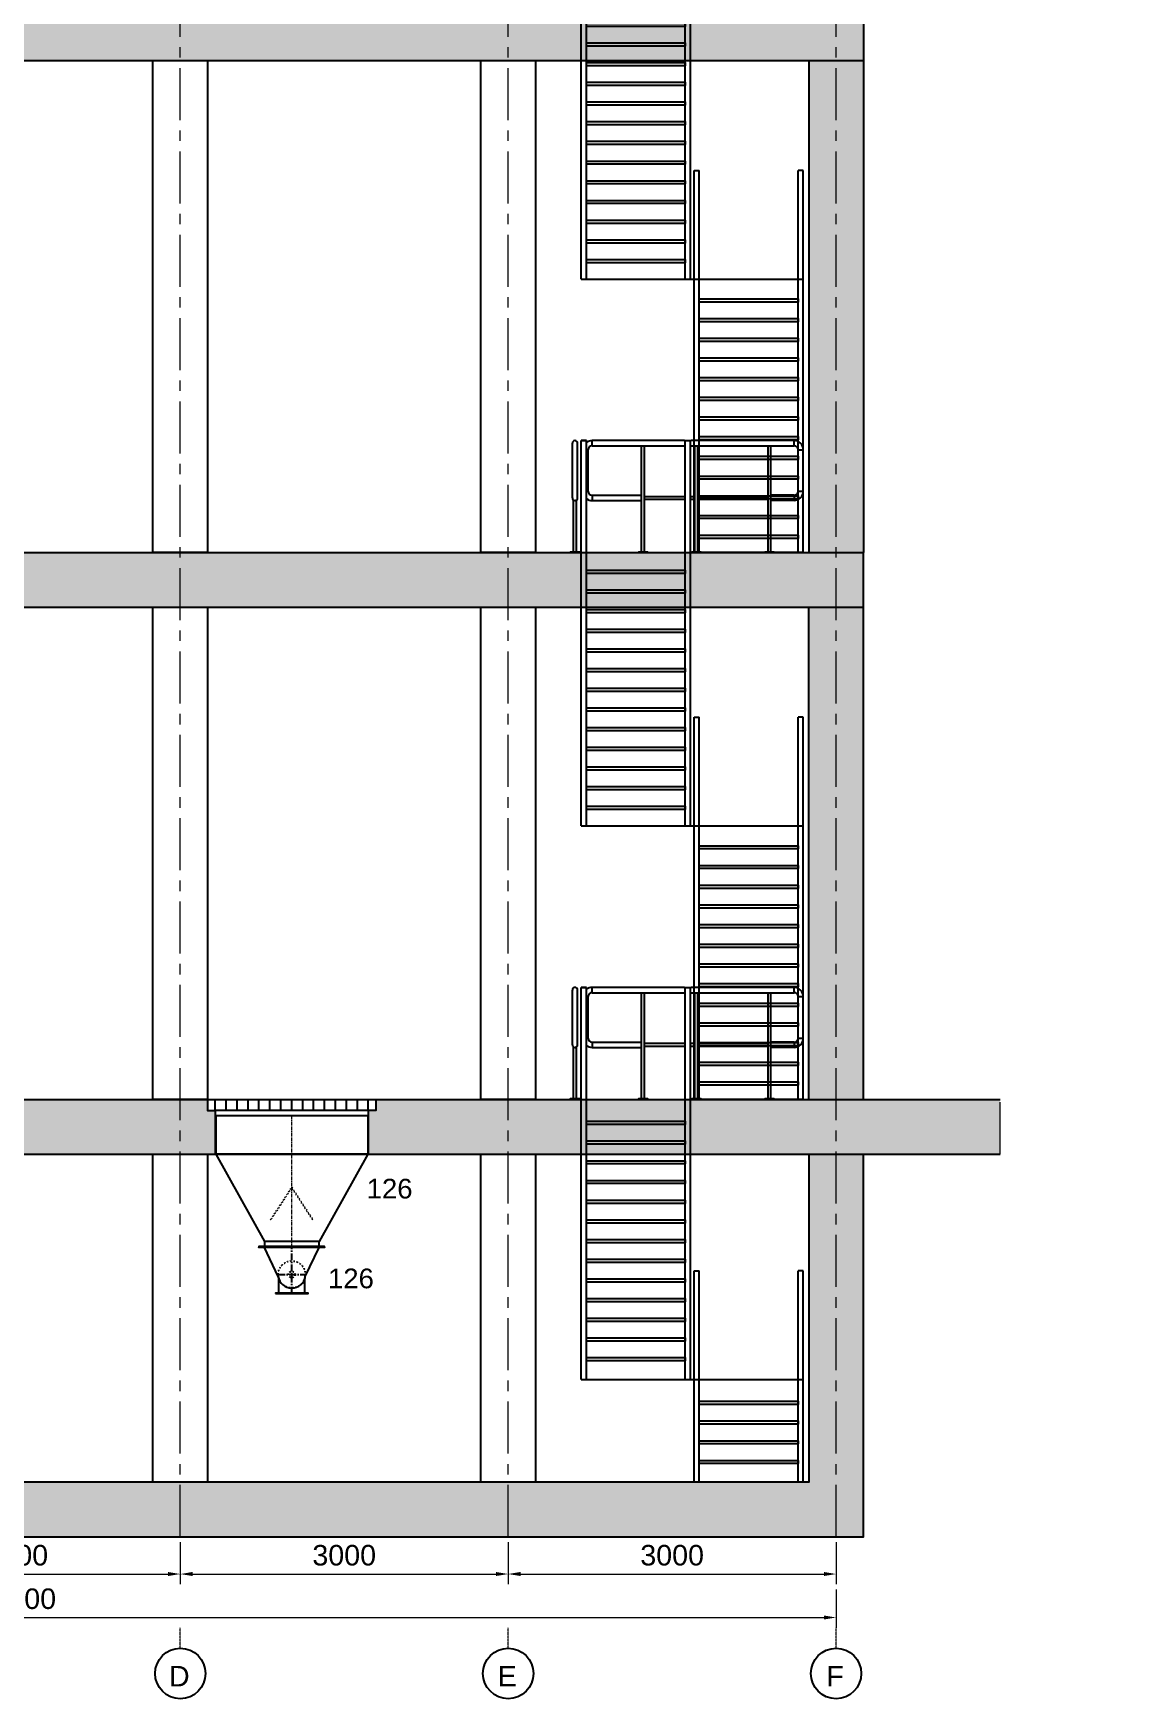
# Model space of a CAD drawing. Header units: millimetres. Extents: x 3220 to 226993, y 817 to 176024.
# Drawn here: x 103159 to 113254, y 72063 to 87290 of the extents above; entities that cross this region are included whole.
import ezdxf

# ---------------------------------------------------------------- set-up
doc = ezdxf.new("R2010")
doc.units = ezdxf.units.MM
for name, pattern in [('ACAD_ISO03W100', [30, 12, -18]), ('AXES', [50.8, 31.75, -6.35, 6.35, -6.35]), ('CENTER', [10.16, 6.35, -1.27, 1.27, -1.27])]:
    doc.linetypes.add(name, pattern=pattern)
doc.layers.add('Axe', color=1, linetype='AXES', lineweight=9)
doc.layers.add('Cache', color=3, linetype='ACAD_ISO03W100', lineweight=13)
doc.layers.add('Repère', color=76, linetype='Continuous')
doc.styles.add('ARIAL_BOLD', font='arial.ttf')
doc.styles.get("Standard").update_dxf_attribs({"font": 'arial.ttf'})
doc.dimstyles.new('ECHE 75', dxfattribs={"dimscale": 75, "dimtxt": 2.5, "dimasz": 1.5, "dimexe": 1.25, "dimexo": 0.625, "dimgap": 1, "dimtad": 1, "dimdec": 0, "dimtxsty": 'ARIAL_BOLD', "dimcen": 2.5, "dimclrd": 4, "dimclre": 4, "dimclrt": 6, "dimadec": 0, "dimazin": 0, "dimtfac": 1, "dimtdec": 0, "dimtmove": 0, "dimatfit": 3, "dimfxl": 1, "dimlwd": 13, "dimlwe": 13, "dimarcsym": 0})

# ---------------------------------------------------------------- blocks, each defined once
blk = doc.blocks.new('*D547')
at = {"color": 4, "lineweight": 13, "transparency": 16777216}
for p, q in [((101504, 73495), (101504, 73110)), ((104504, 73495), (104504, 73110)), ((101617, 73203), (104392, 73203))]:
    blk.add_line(p, q, dxfattribs=at)
at = {"color": 4, "transparency": 16777216}
for points in [[(101617, 73222), (101617, 73185), (101504, 73203)], [(104392, 73222), (104392, 73185), (104504, 73203)]]:
    blk.add_solid(points, dxfattribs=at)
at = {"layer": 'Defpoints', "color": 0, "transparency": 16777216}
for p in [(101504, 73542), (104504, 73542), (104504, 73203)]:
    blk.add_point(p, dxfattribs=at)
at = {"color": 6, "transparency": 16777216, "insert": (103004, 73374), "char_height": 187.5, "attachment_point": 5, "style": 'ARIAL_BOLD'}
blk.add_mtext('3000', dxfattribs=at)
blk = doc.blocks.new('*D548')
at = {"color": 4, "lineweight": 13, "transparency": 16777216}
for p, q in [((104504, 73495), (104504, 73110)), ((107504, 73495), (107504, 73110)), ((104617, 73203), (107392, 73203))]:
    blk.add_line(p, q, dxfattribs=at)
at = {"color": 4, "transparency": 16777216}
for points in [[(104617, 73222), (104617, 73185), (104504, 73203)], [(107392, 73222), (107392, 73185), (107504, 73203)]]:
    blk.add_solid(points, dxfattribs=at)
at = {"layer": 'Defpoints', "color": 0, "transparency": 16777216}
for p in [(104504, 73542), (107504, 73542), (107504, 73203)]:
    blk.add_point(p, dxfattribs=at)
at = {"color": 6, "transparency": 16777216, "insert": (106004, 73374), "char_height": 187.5, "attachment_point": 5, "style": 'ARIAL_BOLD'}
blk.add_mtext('3000', dxfattribs=at)
blk = doc.blocks.new('*D549')
at = {"color": 4, "lineweight": 13, "transparency": 16777216}
for p, q in [((107504, 73495), (107504, 73110)), ((110504, 73495), (110504, 73110)), ((107617, 73203), (110392, 73203))]:
    blk.add_line(p, q, dxfattribs=at)
at = {"color": 4, "transparency": 16777216}
for points in [[(107617, 73222), (107617, 73185), (107504, 73203)], [(110392, 73222), (110392, 73185), (110504, 73203)]]:
    blk.add_solid(points, dxfattribs=at)
at = {"layer": 'Defpoints', "color": 0, "transparency": 16777216}
for p in [(107504, 73542), (110504, 73542), (110504, 73203)]:
    blk.add_point(p, dxfattribs=at)
at = {"color": 6, "transparency": 16777216, "insert": (109004, 73374), "char_height": 187.5, "attachment_point": 5, "style": 'ARIAL_BOLD'}
blk.add_mtext('3000', dxfattribs=at)
blk = doc.blocks.new('*D550')
at = {"color": 4, "lineweight": 13, "transparency": 16777216}
for p, q in [((95504, 73063), (95504, 72712)), ((110504, 73063), (110504, 72712)), ((95617, 72806), (110392, 72806))]:
    blk.add_line(p, q, dxfattribs=at)
at = {"color": 4, "transparency": 16777216}
for points in [[(95617, 72824), (95617, 72787), (95504, 72806)], [(110392, 72824), (110392, 72787), (110504, 72806)]]:
    blk.add_solid(points, dxfattribs=at)
at = {"layer": 'Defpoints', "color": 0, "transparency": 16777216}
for p in [(95504, 73110), (110504, 73110), (110504, 72806)]:
    blk.add_point(p, dxfattribs=at)
at = {"color": 6, "transparency": 16777216, "insert": (103004, 72976), "char_height": 187.5, "attachment_point": 5, "style": 'ARIAL_BOLD'}
blk.add_mtext('15000', dxfattribs=at)
blk = doc.blocks.new('section 6-5')
h = blk.add_hatch()
h.set_pattern_fill('AR-CONC', color=256, scale=3)
h.set_pattern_definition([(50, (0, 2000), (546.554, -47.817), [57.15, -628.65]), (355, (0, 2000), (-105.73, 573.17), [45.72, -502.922]), (100.4514, (45.55, 1996), (440.824, 525.353), [48.57, -534.27]), (46.1842, (0, 2152.4), (813.237, -126.127), [85.725, -942.975]), (96.6356, (67.8, 2141.9), (712.212, 742.278), [72.855, -801.407]), (351.184, (0, 2152.4), (712.212, 742.28), [68.58, -754.38]), (21, (76.2, 2114.3), (454.843, -306.796), [57.15, -628.65]), (326, (76.2, 2114.3), (185.406, 552.564), [45.72, -502.92]), (71.4514, (114.1, 2088.73), (640.249, 245.768), [48.57, -534.27]), (37.5, (0, 2000), (9.2658, 253.6651), [0, -496.824, 0, -510.54, 0, -504.825]), (7.5, (0, 2000), (200.459, 300.5417), [0, -291.084, 0, -485.394, 0, -192.405]), (327.5, (-169.93, 2000), (406.7718, -17.1862), [0, -190.5, 0, -594.36, 0, -788.67]), (317.5, (-246.13, 2000), (444.3875, 76.2795), [0, -247.65, 0, -394.716, 0, -560.07])])
h.paths.add_polyline_path([(0, 9500), (-250, 9500), (-250, 6000), (0, 6000)])
h.paths.add_polyline_path([(250, 9500), (0, 9500), (0, 6000), (250, 6000)])
h.paths.add_polyline_path([(0, 10000), (-250, 10000), (-250, 9500), (0, 9500)])
h.paths.add_polyline_path([(3000, 10000), (0, 10000), (0, 9500), (250, 9500), (3000, 9500)])
h.paths.add_polyline_path([(6000, 10000), (3000, 10000), (3000, 9500), (6000, 9500)])
h.paths.add_polyline_path([(9000, 10000), (6000, 10000), (6000, 9500), (9000, 9500)])
h.paths.add_polyline_path([(12000, 10000), (9000, 10000), (9000, 9500), (12000, 9500)])
h.paths.add_polyline_path([(15000, 10000), (12000, 10000), (12000, 9500), (15000, 9500)])
h.paths.add_polyline_path([(15000, 10000), (15000, 9500), (15250, 9500), (17750, 9500), (15000, 9500)])
h.paths.add_polyline_path([(15000, 9500), (14750, 9500), (14750, 5000), (15000, 5000)])
h.paths.add_polyline_path([(15250, 9500), (15000, 9500), (15000, 5000), (15250, 5000)])
h.paths.add_polyline_path([(15250, 10000), (15000, 10000), (15000, 9500), (15250, 9500)], flags=17)
h = blk.add_hatch()
h.set_pattern_fill('AR-CONC', color=256, scale=3)
h.set_pattern_definition([(50, (0, 1000), (546.554, -47.817), [57.15, -628.65]), (355, (0, 1000), (-105.73, 573.17), [45.72, -502.922]), (100.4514, (45.55, 996), (440.824, 525.353), [48.57, -534.27]), (46.184, (0, 1152.4), (813.237, -126.127), [85.725, -942.975]), (96.6356, (67.8, 1141.9), (712.212, 742.28), [72.855, -801.407]), (351.184, (0, 1152.4), (712.212, 742.28), [68.58, -754.38]), (21, (76.2, 1114.3), (454.843, -306.796), [57.15, -628.65]), (326, (76.2, 1114.3), (185.406, 552.564), [45.72, -502.92]), (71.4514, (114.1, 1088.73), (640.25, 245.768), [48.57, -534.27]), (37.5, (0, 1000), (9.2658, 253.665), [0, -496.824, 0, -510.54, 0, -504.825]), (7.5, (0, 1000), (200.459, 300.5417), [0, -291.084, 0, -485.394, 0, -192.405]), (327.5, (-169.93, 1000), (406.7718, -17.1862), [0, -190.5, 0, -594.36, 0, -788.67]), (317.5, (-246.13, 1000), (444.3875, 76.2795), [0, -247.65, 0, -394.716, 0, -560.07])])
h.paths.add_polyline_path([(0, 4500), (-250, 4500), (-250, 0), (0, 0)])
h.paths.add_polyline_path([(250, 4500), (0, 4500), (0, 0), (250, 0)])
h.paths.add_polyline_path([(0, 5000), (-250, 5000), (-250, 4500), (0, 4500)])
h.paths.add_polyline_path([(3000, 5000), (0, 5000), (0, 4500), (250, 4500), (3000, 4500)])
h.paths.add_polyline_path([(6000, 5000), (3000, 5000), (3000, 4500), (3250, 4500), (6000, 4500)])
h.paths.add_polyline_path([(9000, 5000), (6000, 5000), (6000, 4500), (6250, 4500), (9000, 4500)])
h.paths.add_polyline_path([(12000, 5000), (9000, 5000), (9000, 4500), (9250, 4500), (12000, 4500)])
h.paths.add_polyline_path([(15000, 5000), (12000, 5000), (12000, 4500), (12250, 4500), (15000, 4500)])
h.paths.add_polyline_path([(14750, 5000), (15000, 5000), (15000, 4500), (14750, 4500)])
h.paths.add_polyline_path([(15000, 5000), (14750, 5000), (14750, 4500), (15000, 4500)], flags=17)
h.paths.add_polyline_path([(15250, 5000), (15000, 5000), (15000, 4500), (15250, 4500)])
h.paths.add_polyline_path([(15250, 4500), (15000, 4500), (15000, 0), (15250, 0)])
h.paths.add_polyline_path([(15000, 4500), (14750, 4500), (14750, 0), (15000, 0)])
h = blk.add_hatch()
h.set_pattern_fill('AR-CONC', color=256, scale=3)
h.paths.add_polyline_path([(-250, 0), (-1500, 0), (-1500, -500), (-250, -500)])
h.paths.add_polyline_path([(0, 0), (-250, 0), (-250, -500), (0, -500)])
h.paths.add_polyline_path([(250, 0), (0, 0), (0, -500), (250, -500)])
h.paths.add_polyline_path([(3000, 0), (250, 0), (250, -500), (3000, -500)])
h.paths.add_polyline_path([(6000, 0), (3000, 0), (3000, -500), (3250, -500), (6000, -500)])
h.paths.add_polyline_path([(9000, 0), (6000, 0), (6000, -500), (6250, -500), (9000, -500)])
h.paths.add_polyline_path([(14750, 0), (14750, -500)], flags=17)
h.paths.add_polyline_path([(15000, 0), (14750, 0), (14750, -500), (15000, -500)])
h.paths.add_polyline_path([(15250, 0), (15000, 0), (15000, -500), (15250, -500)])
h.paths.add_polyline_path([(16500, 0), (15250, 0), (15250, -500), (16500, -500)])
h.paths.add_polyline_path([(13720, -100), (13720, -500), (14750, -500), (14750, 0), (12250, 0), (12250, -100)])
h.paths.add_polyline_path([(13720, -500), (13720, -100), (12250, -100), (12250, 0), (12000, 0), (12000, -500)])
h.paths.add_polyline_path([(10790, 0), (10790, -100), (10720, -100), (10720, -500), (12000, -500), (12000, 0)])
h.paths.add_polyline_path([(9250, -100), (9250, 0), (9000, 0), (9000, -500), (9320, -500), (9320, -100)])
h = blk.add_hatch()
h.set_pattern_fill('AR-CONC', color=256, scale=3)
h.paths.add_polyline_path([(0, -500), (-250, -500), (-250, -4000), (0, -4000)])
h.paths.add_polyline_path([(250, -500), (0, -500), (0, -4000), (3000, -4000), (3000, -3500), (2750, -3500), (250, -3500)])
h.paths.add_polyline_path([(6000, -3500), (3000, -3500), (3000, -4000), (6000, -4000)])
h.paths.add_polyline_path([(9000, -3500), (8750, -3500), (6000, -3500), (6000, -4000), (9000, -4000)])
h.paths.add_polyline_path([(12000, -3500), (9000, -3500), (9000, -4000), (12000, -4000)])
h.paths.add_polyline_path([(15000, -3500), (12000, -3500), (12000, -4000), (15000, -4000)])
h.paths.add_polyline_path([(15000, -500), (14750, -500), (14750, -3500), (15000, -3500), (15000, -4000)])
h.paths.add_polyline_path([(15250, -500), (15000, -500), (15000, -4000), (15250, -4000)])
for p, q in [((15250, 10000), (15250, 5000)), ((250, 9500), (14750, 9500)), ((14750, 9500), (14750, 5000)), ((14750, 9500), (15250, 9500)), ((-1500, 0), (16500, 0)), ((10720, -100), (9320, -100)), ((-1500, -500), (16500, -500))]:
    blk.add_line(p, q)
at = {"color": 4}
for p, q in [((9320, -100), (9320, 0)), ((9420, -100), (9420, 0)), ((9520, -100), (9520, 0)), ((9620, -100), (9620, 0)), ((9720, -100), (9720, 0)), ((9820, -100), (9820, 0)), ((9920, -100), (9920, 0)), ((10020, -100), (10020, 0)), ((10120, -100), (10120, 0)), ((10220, -100), (10220, 0)), ((10320, -100), (10320, 0)), ((10420, -100), (10420, 0)), ((10520, -100), (10520, 0)), ((10620, -100), (10620, 0)), ((10720, -100), (10720, 0))]:
    blk.add_line(p, q, dxfattribs=at)
at = {"color": 0}
for points in [[(8750, 9500), (9250, 9500), (9250, 5000), (8750, 5000)], [(11750, 9500), (12250, 9500), (12250, 5000), (11750, 5000)], [(8750, 4500), (9250, 4500), (9250, 0), (8750, 0)], [(11750, 4500), (12250, 4500), (12250, 0), (11750, 0)], [(8750, -500), (9250, -500), (9250, -3500), (8750, -3500)], [(11750, -500), (12250, -500), (12250, -3500), (11750, -3500)]]:
    blk.add_lwpolyline(points, close=True, dxfattribs=at)
for points in [[(-250, 0), (-250, 5000), (15250, 5000)], [(15250, 0), (15250, 5000)], [(250, 0), (250, 4500), (15250, 4500)], [(14750, 0), (14750, 4500)], [(9250, 0), (9250, -100), (9320, -100), (9320, -500)], [(10790, 0), (10790, -100), (10720, -100), (10720, -500)], [(-250, -500), (-250, -4000), (15250, -4000), (15250, -500)], [(14750, -500), (14750, -3500), (250, -3500), (250, -500)]]:
    blk.add_lwpolyline(points)
at = {"layer": 'Axe', "ltscale": 15}
for p, q in [((9000, -4000), (9000, 33046)), ((12000, -4000), (12000, 32506)), ((15000, -4000), (15000, 32000)), ((15000, -4000), (15000, 32000)), ((16500, -500), (16500, 0))]:
    blk.add_line(p, q, dxfattribs=at)
blk = doc.blocks.new('131 L')
for p, q in [((-124, -268), (-250, -3)), ((124, -268), (250, -3)), ((-120, -283), (-120, -420)), ((119, -420), (119, -287)), ((-120, -425), (119, -425))]:
    blk.add_line(p, q)
at = {"color": 1, "linetype": 'CENTER', "ltscale": 10}
for p, q in [((0, -425), (0, 0)), ((-125, -250), (125, -250))]:
    blk.add_line(p, q, dxfattribs=at)
for points in [[(-300, 0), (300, 0), (300, -3), (-300, -3)], [(-150, -425), (150, -425), (150, -420), (-150, -420)]]:
    blk.add_lwpolyline(points, close=True)
at = {"color": 3, "linetype": 'ACAD_ISO03W100'}
for radius in [124, 30]:
    blk.add_circle((0, -250), radius, dxfattribs=at)
blk.add_arc((0, -250), 125, 188.0136, 352.2373)
blk = doc.blocks.new('130 L')
at = {"color": 34}
for p, q in [((695, 0), (-695, 0)), ((695, -350), (-695, -350))]:
    blk.add_line(p, q, dxfattribs=at)
for points in [[(-695, 0), (-695, -350), (-250, -1150)], [(695, 0), (695, -350), (250, -1150)]]:
    blk.add_lwpolyline(points, dxfattribs=at)
for points in [[(-300, -1200), (300, -1200), (300, -1195), (-300, -1195)], [(-250, -1195), (250, -1195), (250, -1150), (-250, -1150)]]:
    blk.add_lwpolyline(points, close=True, dxfattribs=at)
at = {"layer": 'Axe'}
blk.add_line((0, -1200), (0, 0), dxfattribs=at)
at = {"layer": 'Cache'}
blk.add_lwpolyline([(-194, -950), (0, -652), (194, -950), (192, -952), (0, -658), (-192, -952)], close=True, dxfattribs=at)
blk = doc.blocks.new('escalier 5 m L')
at = {"color": 76}
for p, q in [((-81, 5500, 0), (-81, 6000, 0)), ((-33, 5500, 0), (-33, 6000, 0)), ((48, 6024, 0), (0, 6024, 0)), ((0, 2500, 0), (0, 6024, 0)), ((0, 6024, 0), (48, 6024, 0)), ((48, 2500, 0), (48, 6024, 0)), ((63, 5940, 0), (48, 5940, 0)), ((63, 5560, 0), (63, 5940, 0)), ((946, 6024, 0), (99, 6024, 0)), ((99, 5976, 0), (99, 6024, 0)), ((99, 5976, 0), (946, 5976, 0)), ((553, 5008, 0), (553, 5976, 0)), ((579, 5008, 0), (579, 5976, 0)), ((946, 6024, 0), (1006, 6024, 0)), ((952, 6024, 0), (1000, 6024, 0)), ((952, 2500, 0), (952, 6024, 0)), ((1000, 2500, 0), (1000, 6024, 0)), ((1948, 6024, 0), (1006, 6024, 0)), ((1006, 5976, 0), (1948, 5976, 0)), ((1041, 5008), (1041, 5976)), ((1067, 5008), (1067, 5976)), ((1710, 5008, 0), (1710, 5976, 0)), ((1736, 5008, 0), (1736, 5976, 0)), ((1948, 5976, 0), (1948, 6024, 0)), ((1984, 5560, 0), (1984, 5940, 0)), ((1984, 5940, 0), (2032, 5940, 0)), ((2032, 5560, 0), (2032, 5940, 0)), ((63, 5560, 0), (48, 5560, 0)), ((99, 5524, 0), (553, 5524, 0)), ((99, 5524, 0), (99, 5476, 0)), ((581, 5513, 0), (952, 5513, 0)), ((581, 5487, 0), (952, 5487, 0)), ((1000, 5513, 0), (1041, 5513, 0)), ((1000, 5487, 0), (1041, 5487, 0)), ((1067, 5513, 0), (1710, 5513, 0)), ((1067, 5487, 0), (1710, 5487, 0)), ((1948, 5524, 0), (1736, 5524, 0)), ((1948, 5524, 0), (1948, 5476, 0)), ((1984, 5560, 0), (2032, 5560, 0)), ((-70, 5008, 0), (-70, 5480, 0)), ((-44, 5008, 0), (-44, 5480, 0)), ((99, 5476, 0), (553, 5476, 0)), ((1948, 5476, 0), (1736, 5476, 0)), ((1032, 3494, 0), (1080, 3494, 0)), ((1032, 0), (1032, 3494, 0)), ((1080, 0), (1080, 3494, 0)), ((2032, 3494, 0), (1984, 3494, 0)), ((1984, 0), (1984, 3494, 0)), ((2032, 0), (2032, 3494, 0)), ((0, 2500, 0), (2032, 2500, 0)), ((2032, 0), (1032, 0))]:
    blk.add_line(p, q, dxfattribs=at)
at = {"color": 76, "elevation": 0}
for points in [[(-17, 5000), (-97, 5000), (-97, 5008), (-17, 5008)], [(606, 5000), (526, 5000), (526, 5008), (606, 5008)], [(1094, 5000), (1014, 5000), (1014, 5008), (1094, 5008)], [(1763, 5000), (1683, 5000), (1683, 5008), (1763, 5008)]]:
    blk.add_lwpolyline(points, close=True, dxfattribs=at)
at = {"color": 5, "elevation": 0}
for points in [[(952, 4810), (48, 4810), (48, 4840), (952, 4840)], [(952, 4630), (48, 4630), (48, 4660), (952, 4660)], [(952, 4450), (48, 4450), (48, 4480), (952, 4480)], [(952, 4270), (48, 4270), (48, 4300), (952, 4300)], [(952, 4090), (48, 4090), (48, 4120), (952, 4120)], [(952, 3910), (48, 3910), (48, 3940), (952, 3940)], [(952, 3730), (48, 3730), (48, 3760), (952, 3760)], [(952, 3550), (48, 3550), (48, 3580), (952, 3580)], [(952, 3370), (48, 3370), (48, 3400), (952, 3400)], [(952, 3190), (48, 3190), (48, 3220), (952, 3220)], [(952, 3010), (48, 3010), (48, 3040), (952, 3040)], [(952, 2830), (48, 2830), (48, 2860), (952, 2860)], [(952, 2650), (48, 2650), (48, 2680), (952, 2680)], [(1984, 2290), (1080, 2290), (1080, 2320), (1984, 2320)], [(1984, 2110), (1080, 2110), (1080, 2140), (1984, 2140)], [(1984, 1930), (1080, 1930), (1080, 1960), (1984, 1960)], [(1984, 1750), (1080, 1750), (1080, 1780), (1984, 1780)], [(1984, 1570), (1080, 1570), (1080, 1600), (1984, 1600)], [(1984, 1390), (1080, 1390), (1080, 1420), (1984, 1420)], [(1984, 1210), (1080, 1210), (1080, 1240), (1984, 1240)], [(1984, 1030), (1080, 1030), (1080, 1060), (1984, 1060)], [(1984, 850), (1080, 850), (1080, 880), (1984, 880)], [(1984, 670), (1080, 670), (1080, 700), (1984, 700)], [(1984, 490), (1080, 490), (1080, 520), (1984, 520)], [(1984, 310), (1080, 310), (1080, 340), (1984, 340)], [(1984, 130), (1080, 130), (1080, 160), (1984, 160)]]:
    blk.add_lwpolyline(points, close=True, dxfattribs=at)
at = {"color": 76}
for centre, radius, start, end in [((-57, 6000, 0), 24, 0, 180), ((99, 5940, 0), 84, 90, 127.3832), ((99, 5940, 0), 36, 90, 180), ((1948, 5940, 0), 84, 0, 90), ((1948, 5940, 0), 36, 0, 90), ((-57, 5500, 0), 24, 180, 0), ((99, 5560, 0), 84, 232.6168, 270), ((99, 5560, 0), 36, 180, 270), ((1948, 5560, 0), 36, 270, 0), ((1948, 5560, 0), 84, 270, 0)]:
    blk.add_arc(centre, radius, start, end, dxfattribs=at)
blk = doc.blocks.new('escalier 3.5 m L')
at = {"color": 76}
for p, q in [((-2113, 4000, 0), (-2113, 4500, 0)), ((-2065, 4000, 0), (-2065, 4500, 0)), ((-1984, 4524, 0), (-2032, 4524, 0)), ((-2032, 940, 0), (-2032, 4524, 0)), ((-2032, 4524, 0), (-1984, 4524, 0)), ((-1984, 940, 0), (-1984, 4524, 0)), ((-1969, 4440, 0), (-1984, 4440, 0)), ((-1969, 4060, 0), (-1969, 4440, 0)), ((-1086, 4524, 0), (-1933, 4524, 0)), ((-1933, 4476, 0), (-1933, 4524, 0)), ((-1933, 4476, 0), (-1086, 4476, 0)), ((-1479, 3508, 0), (-1479, 4476, 0)), ((-1453, 3508, 0), (-1453, 4476, 0)), ((-1086, 4524, 0), (-1026, 4524, 0)), ((-1080, 4524, 0), (-1032, 4524, 0)), ((-1080, 940, 0), (-1080, 4524, 0)), ((-1032, 940, 0), (-1032, 4524, 0)), ((-84, 4524, 0), (-1026, 4524, 0)), ((-1026, 4476, 0), (-84, 4476, 0)), ((-991, 3508, 0), (-991, 4476, 0)), ((-965, 3508, 0), (-965, 4476, 0)), ((-322, 3508, 0), (-322, 4476, 0)), ((-296, 3508, 0), (-296, 4476, 0)), ((-84, 4476, 0), (-84, 4524, 0)), ((-48, 4060, 0), (-48, 4440, 0)), ((-48, 4440, 0), (0, 4440, 0)), ((0, 4060, 0), (0, 4440, 0)), ((-2102, 3508, 0), (-2102, 3980, 0)), ((-2076, 3508, 0), (-2076, 3980, 0)), ((-1969, 4060, 0), (-1984, 4060, 0)), ((-1933, 4024, 0), (-1479, 4024, 0)), ((-1933, 4024, 0), (-1933, 3976, 0)), ((-1933, 3976, 0), (-1479, 3976, 0)), ((-1451, 4013, 0), (-1080, 4013, 0)), ((-1451, 3987, 0), (-1080, 3987, 0)), ((-1032, 4013, 0), (-991, 4013, 0)), ((-1032, 3987, 0), (-991, 3987, 0)), ((-965, 4013, 0), (-322, 4013, 0)), ((-965, 3987, 0), (-322, 3987, 0)), ((-84, 4024, 0), (-296, 4024, 0)), ((-84, 3976, 0), (-296, 3976, 0)), ((-84, 4024, 0), (-84, 3976, 0)), ((-48, 4060, 0), (0, 4060, 0)), ((-1000, 1934, 0), (-952, 1934, 0)), ((-1000, 0), (-1000, 1934, 0)), ((-952, 0), (-952, 1934, 0)), ((0, 1934, 0), (-48, 1934, 0)), ((-48, 0), (-48, 1934, 0)), ((0, 0), (0, 1934, 0)), ((-2032, 940, 0), (0, 940, 0)), ((0, 0), (-1000, 0))]:
    blk.add_line(p, q, dxfattribs=at)
at = {"color": 76, "elevation": 0}
for points in [[(-2049, 3500), (-2129, 3500), (-2129, 3508), (-2049, 3508)], [(-1426, 3500), (-1506, 3500), (-1506, 3508), (-1426, 3508)], [(-938, 3500), (-1018, 3500), (-1018, 3508), (-938, 3508)], [(-269, 3500), (-349, 3500), (-349, 3508), (-269, 3508)]]:
    blk.add_lwpolyline(points, close=True, dxfattribs=at)
at = {"color": 5, "elevation": 0}
for points in [[(-1080, 3270), (-1984, 3270), (-1984, 3300), (-1080, 3300)], [(-1080, 3090), (-1984, 3090), (-1984, 3120), (-1080, 3120)], [(-1080, 2910), (-1984, 2910), (-1984, 2940), (-1080, 2940)], [(-1080, 2730), (-1984, 2730), (-1984, 2760), (-1080, 2760)], [(-1080, 2550), (-1984, 2550), (-1984, 2580), (-1080, 2580)], [(-1080, 2370), (-1984, 2370), (-1984, 2400), (-1080, 2400)], [(-1080, 2190), (-1984, 2190), (-1984, 2220), (-1080, 2220)], [(-1080, 2010), (-1984, 2010), (-1984, 2040), (-1080, 2040)], [(-1080, 1830), (-1984, 1830), (-1984, 1860), (-1080, 1860)], [(-1080, 1650), (-1984, 1650), (-1984, 1680), (-1080, 1680)], [(-1080, 1470), (-1984, 1470), (-1984, 1500), (-1080, 1500)], [(-1080, 1290), (-1984, 1290), (-1984, 1320), (-1080, 1320)]]:
    blk.add_lwpolyline(points, close=True, dxfattribs=at)
at = {"color": 5}
for points in [[(-1080, 1110), (-1984, 1110), (-1984, 1140), (-1080, 1140)], [(-48, 710), (-952, 710), (-952, 740), (-48, 740)], [(-48, 530), (-952, 530), (-952, 560), (-48, 560)], [(-48, 350), (-952, 350), (-952, 380), (-48, 380)], [(-48, 170), (-952, 170), (-952, 200), (-48, 200)]]:
    blk.add_lwpolyline(points, close=True, dxfattribs=at)
at = {"color": 76}
for centre, radius, start, end in [((-2089, 4500, 0), 24, 0, 180), ((-1933, 4440, 0), 84, 90, 127.3832), ((-1933, 4440, 0), 36, 90, 180), ((-84, 4440, 0), 84, 0, 90), ((-84, 4440, 0), 36, 0, 90), ((-2089, 4000, 0), 24, 180, 0), ((-1933, 4060, 0), 84, 232.6168, 270), ((-1933, 4060, 0), 36, 180, 270), ((-84, 4060, 0), 36, 270, 0), ((-84, 4060, 0), 84, 270, 0)]:
    blk.add_arc(centre, radius, start, end, dxfattribs=at)

msp = doc.modelspace()

# ---------------------------------------------------------------- linework, layer by layer
at = {"color": 1, "linetype": 'CENTER', "lineweight": 9}
for p, q in [((104504.1, 72524.4), (104504.1, 72711.9)), ((107504.1, 72524.4), (107504.1, 72711.9)), ((110504.1, 72524.4), (110504.1, 72711.9))]:
    msp.add_line(p, q, dxfattribs=at)
at = {"color": 5}
for centre in [(104504.1, 72293.9), (107504.1, 72293.9), (110504.1, 72293.9)]:
    msp.add_circle(centre, 230.5, dxfattribs=at)

# ---------------------------------------------------------------- block references
for name, p in [('section 6-5', (95504.1, 77542.4)), ('escalier 5 m L', (108172.1, 82542.4)), ('escalier 5 m L', (108172.1, 77542.4)), ('escalier 3.5 m L', (110204.1, 74042.4)), ('130 L', (105524.1, 77392.4)), ('131 L', (105524.1, 76191.9))]:
    msp.add_blockref(name, p)

# ---------------------------------------------------------------- texts
at = {"char_height": 187.5, "attachment_point": 5, "style": 'ARIAL_BOLD'}
for s, insert in [('D', (104495.3, 72269.3)), ('E', (107495.3, 72269.3)), ('F', (110495.3, 72269.3))]:
    msp.add_mtext(s, dxfattribs=dict(at, insert=insert))
at = {"layer": 'Repère', "char_height": 180, "attachment_point": 1}
for insert in [(106209.5, 76816.7), (105855.7, 75995.9)]:
    msp.add_mtext_dynamic_manual_height_columns('126', width=631.382, gutter_width=12.5, heights=[0], dxfattribs=dict(at, insert=insert))

# ---------------------------------------------------------------- dimensions: what is measured, and where the dimension line sits
for base, p1, p2, picture, middle in [((104504.1, 73203.4), (101504.1, 73542.4), (104504.1, 73542.4), '*D547', (103004.1, 73374.2)), ((107504.1, 73203.4), (104504.1, 73542.4), (107504.1, 73542.4), '*D548', (106004.1, 73374.2)), ((110504.1, 73203.4), (107504.1, 73542.4), (110504.1, 73542.4), '*D549', (109004.1, 73374.2)), ((110504.1, 72805.6), (95504.1, 73109.7), (110504.1, 73109.7), '*D550', (103004.1, 72976.4))]:
    dim = msp.add_linear_dim(base=base, p1=p1, p2=p2, dimstyle='ECHE 75')
    dim.commit()
    dim.dimension.update_dxf_attribs({"geometry": picture, "text_midpoint": middle})

doc.saveas('drawing.dxf')
